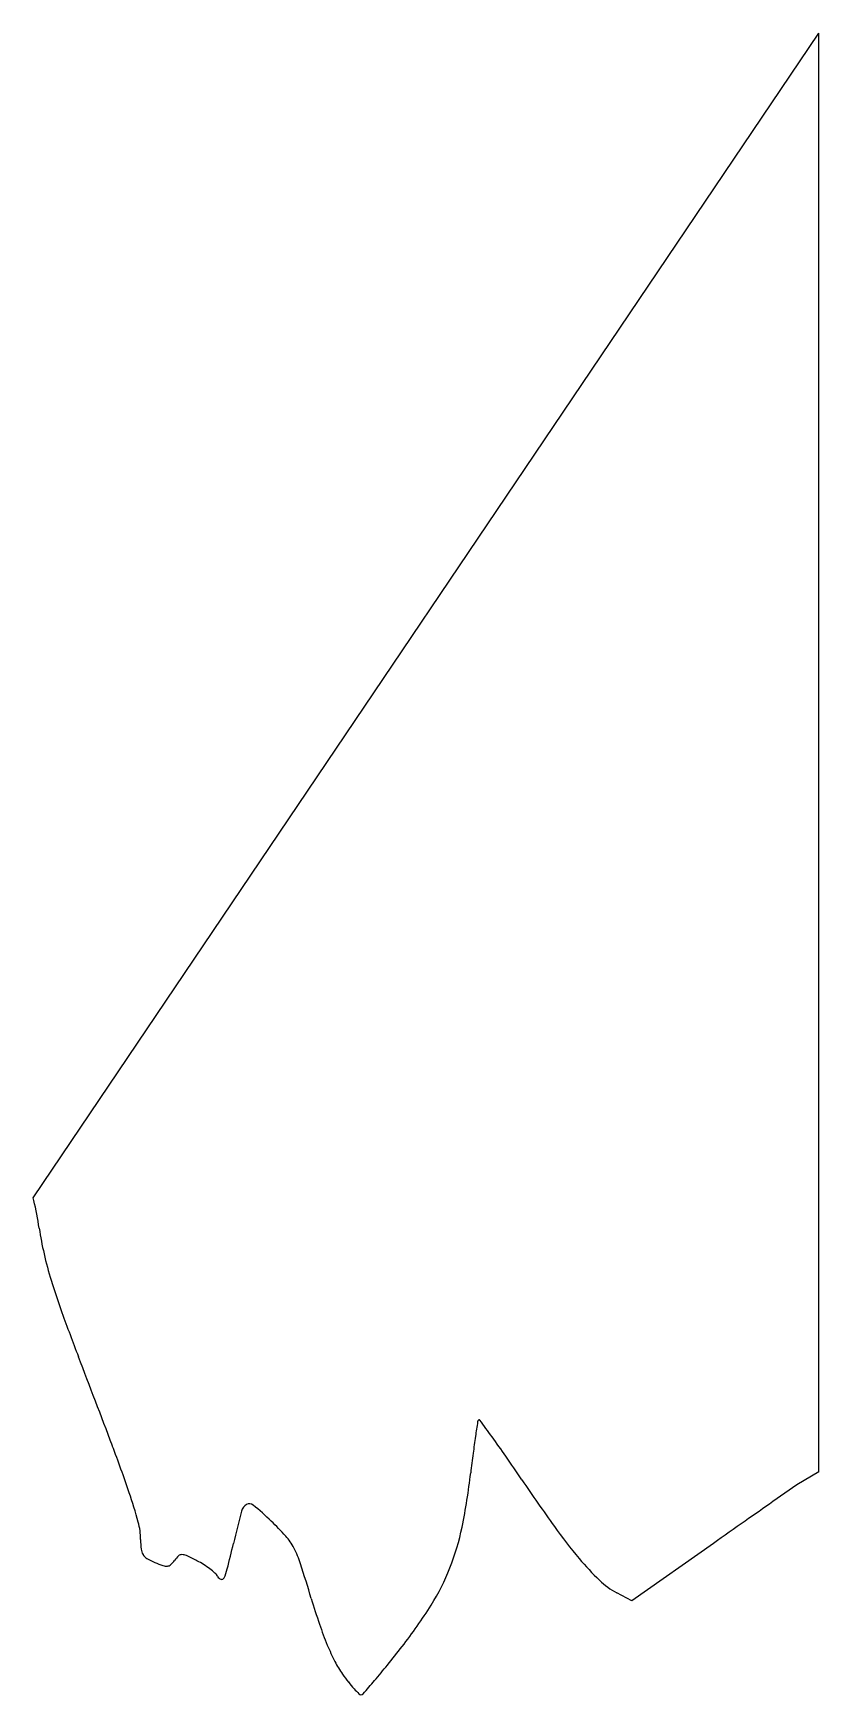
# Model space of a CAD drawing. Header units: millimetres. Extents: x 14049 to 18669, y 14122 to 23884.
import ezdxf

# ---------------------------------------------------------------- set-up
doc = ezdxf.new("R2010")
doc.units = ezdxf.units.MM

msp = doc.modelspace()

# ---------------------------------------------------------------- linework, layer by layer
at = {"color": 7, "linetype": 'Continuous', "lineweight": 25}
for p, q in [((14049.5, 17041.7), (18669, 23884.5)), ((18669, 15432.6), (18669, 23884.5)), ((18669, 15432.6), (18539.7, 15355.2)), ((18539.7, 15355.2), (18399.5, 15257.3)), ((18049.2, 15011.6), (17569.1, 14673.8)), ((17569.1, 14673.8), (17481.1, 14721.2))]:
    msp.add_line(p, q, dxfattribs=at)
for centre, radius, start, end in [((12949.8, 16766.5), 1133.6, 13.28001, 14.05218), ((12090.9, 16563.8), 2016.1, 8.54186, 13.28), ((15979, 17147.8), 1915.6, 188.54178, 193.11109), ((16424.7, 17251.6), 2373.3, 193.11109, 197.00225), ((17894.2, 17700.9), 3909.9, 197.00228, 199.92238), ((27587.3, 21214), 14220, 199.92234, 201.0396), ((-77666.4, -19272.6), 98552, 20.714152, 21.039592), ((32057.4, 13371.5), 15573.6, 171.30202, 171.62127), ((16680.7, 15723.9), 18, 134.99996, 171.30185), ((16671.6, 15733), 5.19, 36.29939, 134.99994), ((-3163, 1163.3), 24615.9, 36.01702, 36.29938), ((21967.1, 14857.7), 5374.4, 171.62138, 172.69006), ((11579.9, 11881.3), 6388.8, 34.75921, 36.01695), ((6317.4, 12486), 8763.9, 18.79573, 20.71417), ((26375.1, 14292.2), 9818.6, 172.69006, 173.37073), ((6295.3, 8214.1), 12821.1, 34.0122, 34.7591), ((12859.4, 15863), 3788.1, 348.50174, 353.37069), ((26603.3, 21918.2), 11678.2, 214.01214, 215.65237), ((11675.1, 14309.5), 3104.4, 15.46042, 18.79572), ((15335.6, 15186), 62.9, 120.56313, 165.25189), ((15321.1, 15210.5), 34.4, 50.00561, 120.56307), ((13810.2, 13409.4), 2385.4, 46.5968, 50.00565), ((77957.8, -69971.4), 103976.6, 124.946112, 125.05612), ((14294.2, 15033.8), 387, 0.00004, 15.46038), ((22716, 13243.2), 7694.7, 165.2519, 166.71476), ((14469.1, 14106.1), 1426.4, 41.67793, 46.59682), ((120013.6, -129908.4), 177196.4, 125.056074, 125.129871), ((15200.5, 15033.8), 519.3, 180.00002, 186.1876), ((15280.5, 14828.5), 340.1, 27.40682, 41.67791), ((15172.2, 15392.6), 1427.9, 338.41546, 348.50171), ((19656.2, 16935), 3128.7, 215.6524, 220.0217), ((14760.1, 14986.1), 76.3, 186.1877, 211.67227), ((14753.3, 14981.9), 68.4, 211.67224, 239.12037), ((15033.2, 14800.8), 188.7, 133.18915, 143.94346), ((14923, 14918.2), 27.7, 88.83393, 133.18909), ((14922.2, 14880.1), 65.8, 65.02935, 88.83389), ((14130.8, 13180.6), 1940.5, 62.97107, 65.02931), ((5043.2, 17416), 10464, 345.8691, 346.71478), ((15037.9, 14702.7), 613.3, 17.93167, 27.40689), ((14912.9, 15248.7), 379.2, 239.12041, 246.84302), ((15073.7, 15624.6), 788.1, 246.84299, 250.66037), ((14832.5, 14937.6), 60, 250.66033, 275.78107), ((14835.1, 14912), 34.2, 275.78102, 312.74545), ((14741.9, 15012.9), 171.6, 312.74546, 323.94337), ((14776.9, 14447.2), 518.7, 58.00729, 62.97108), ((14785.5, 14460.9), 502.5, 52.92422, 58.00735), ((14830.4, 14520.4), 428, 47.74405, 52.92431), ((14925.2, 14928.2), 273.7, 334.17311, 345.86916), ((6566.3, 11961.3), 9517.5, 16.6508, 17.9317), ((15266.2, 15355.4), 1326.9, 327.86863, 338.41552), ((18530.3, 15989.5), 1658.4, 220.02176, 226.06369), ((15066.7, 14780.4), 76.6, 29.23255, 47.7441), ((15164.6, 14835.2), 35.6, 209.23266, 252.31894), ((15158.3, 14815.4), 14.8, 252.31896, 334.17321), ((17700.4, 15128.2), 462.3, 226.06365, 241.69601), ((19928.3, 15957.6), 4429.4, 196.65079, 198.71545), ((13909.9, 16207.2), 2928.4, 322.03308, 327.86865), ((17608.4, 15171.7), 1980, 198.71546, 202.48472), ((17003.5, 14921.3), 1325.3, 202.48471, 207.09342), ((9826.1, 19394), 8108.5, 321.05356, 322.03309), ((16335.6, 14579.6), 575.1, 207.09345, 215.69454), ((12707.5, 17065.1), 4403.6, 319.50662, 321.05359), ((16992.9, 15051.8), 1384.5, 215.69458, 218.10733), ((16554.6, 14708.1), 827.4, 218.10734, 221.65504), ((16666.2, 14807.4), 976.8, 221.65498, 224.11493), ((7587.1, 21437.4), 11136.8, 318.98203, 319.50663), ((15976.8, 14138.9), 16.5, 224.11494, 269.99999), ((15976.8, 14139.7), 17.3, 270, 318.982)]:
    msp.add_arc(centre, radius, start, end, dxfattribs=at)

doc.saveas('drawing.dxf')
